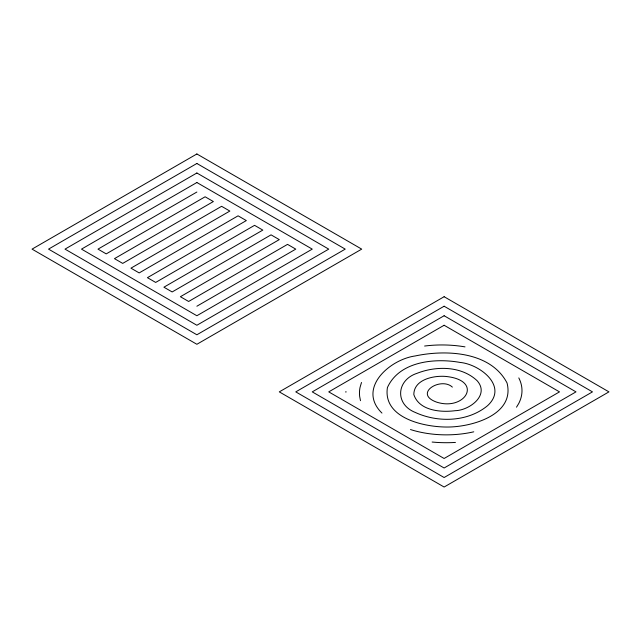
<?xml version="1.0" encoding="UTF-8"?>
<svg xmlns="http://www.w3.org/2000/svg" width="641" height="641" viewBox="0 0 641 641"><rect width="100%" height="100%" fill="white"/><g stroke="black" fill="none" stroke-linecap="round" stroke-linejoin="round"><path stroke-width="0.96" d="M345.9 392.26L345.932 391.467M361.5 382.477L360.066 387.3A84.596 48.836 0 0 0 359.657 396.426L360.482 400.681M516.502 407.179L518.641 403.662A77.801 44.918 0 0 0 519.843 380.161L518.817 377.902M196.875 192.028L97.985 249.125L106.222 253.884L205.12 196.787L213.365 201.546L114.467 258.644L122.703 263.403L221.602 206.306L229.847 211.065L130.948 268.162L139.185 272.922L238.083 215.825L246.328 220.576L147.43 277.673L155.675 282.433L254.565 225.336L262.81 230.095L163.912 287.192L172.157 291.951L271.055 234.854L279.292 239.614L180.393 296.711L188.638 301.47L287.537 244.373L295.773 249.125L196.875 306.222M455.447 442.434L451.809 442.611A88.017 50.815 0 0 1 436.465 442.394L432.13 442.05M410.488 429.55L413.052 430.335A74.42 42.963 0 0 0 473.763 431.818M452.362 387.116C440.976 376.507 413.02 393.47 436.369 402.043C465.262 411.618 484.284 380.017 445.295 376.395C433.284 375.506 413.902 379.568 413.822 394.568C419.134 410.777 440.728 412.58 455.19 410.689C469.204 410.408 489.932 395.345 477.241 380.834C461.6 365.899 436.305 365.731 417.115 373.286C396.322 379.993 394.592 404.335 415.432 412.508C438.115 422.908 467.93 421.994 487.609 405.649C508.609 386.259 479.66 364.24 460.19 362.453C434.894 357.878 399.359 361.155 387.412 387.565C382.661 418.501 425.159 427.339 448.115 427.026C471.952 426.89 515.084 414.783 507.047 382.981C490.541 351.412 445.936 349.433 415.128 355.971C389.784 359.465 356.773 388.382 381.948 413.076M424.622 346.036A81.215 46.889 0 0 1 465.005 346.877M196.875 153.968L32.05 249.125L196.875 344.289L361.708 249.125L196.875 153.968M196.875 163.479L48.532 249.125L196.875 334.778L345.227 249.125L196.875 163.479M196.875 172.998L65.013 249.125L196.875 325.259L328.745 249.125L196.875 172.998M196.875 182.517L81.495 249.125L196.875 315.741L312.255 249.125L196.875 182.517M444.125 296.711L279.292 391.875L444.125 487.032L608.95 391.875L444.125 296.711M444.125 306.222L295.773 391.875L444.125 477.521L592.468 391.875L444.125 306.222M444.125 315.741L312.255 391.875L444.125 468.002L575.987 391.875L444.125 315.741M444.125 325.259L328.745 391.875L444.125 458.483L559.505 391.875L444.125 325.259"/></g></svg>
